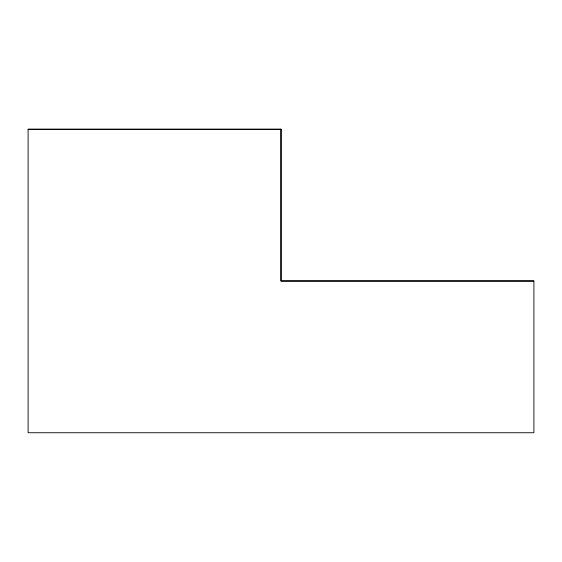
<?xml version="1.0" encoding="UTF-8"?>
<svg xmlns="http://www.w3.org/2000/svg" width="562" height="562" viewBox="0 0 562 562"><rect width="100%" height="100%" fill="white"/><g stroke="black" fill="none" stroke-linecap="round" stroke-linejoin="round"><path stroke-width="0.84" d="M28.107 129.26L281.007 129.26L28.107 129.26L28.107 432.74L533.9 432.74L533.9 281L281.007 281L281.007 129.26L281.007 281L533.9 281"/></g></svg>
